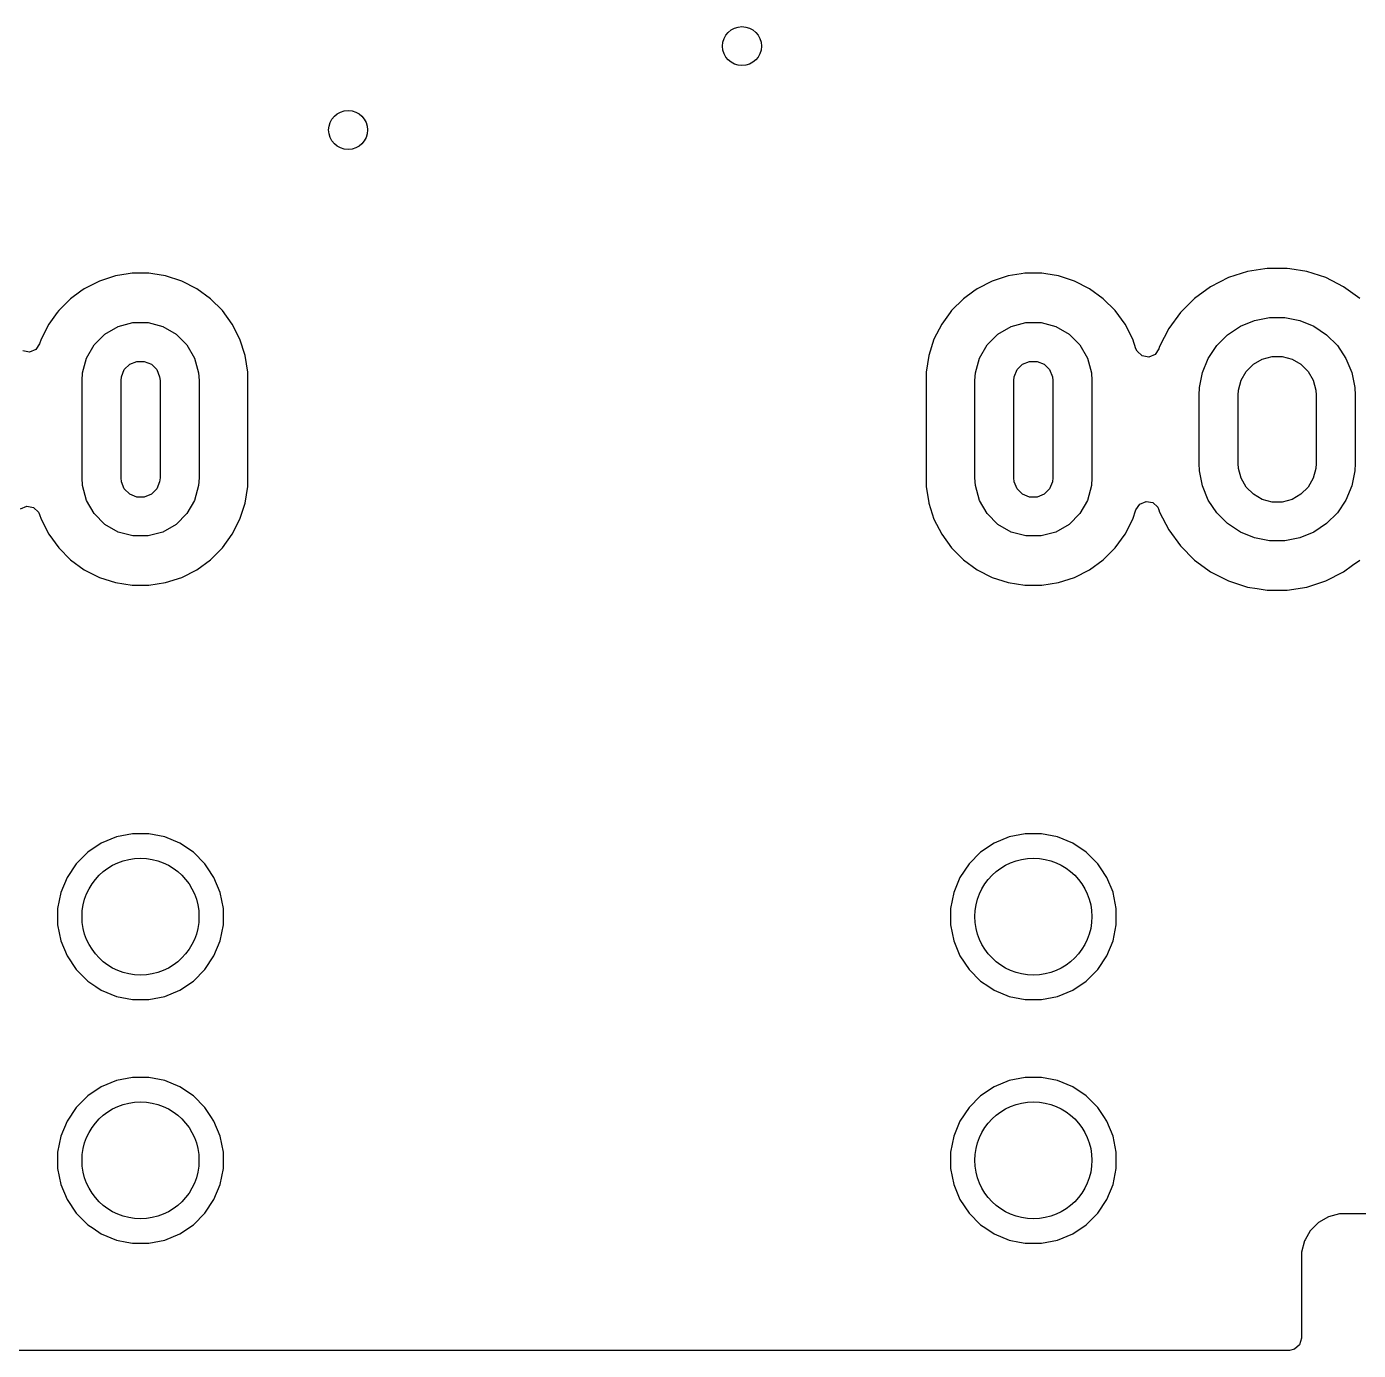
# Model space of a CAD drawing. Extents: x 1.91 to 4.47, y -4.27 to -2.07.
# Drawn here: x 2.747 to 3.285, y -4.27 to -3.735 of the extents above; entities that cross this region are included whole.
import ezdxf

# ---------------------------------------------------------------- set-up
doc = ezdxf.new("R2010")
doc.units = 0
doc.header["$MEASUREMENT"] = 0
doc.layers.add('BLACK', color=7, linetype='CONTINUOUS')

msp = doc.modelspace()

# ---------------------------------------------------------------- linework, layer by layer
at = {"layer": 'BLACK', "linetype": 'CONTINUOUS'}
for p, q in [((2.78794, -3.83487), (2.78277, -3.83569)), ((2.7895, -3.83463), (2.78794, -3.83487)), ((2.79632, -3.83463), (2.7895, -3.83463)), ((2.79788, -3.83487), (2.79632, -3.83463)), ((2.80306, -3.83569), (2.79788, -3.83487)), ((3.14857, -3.83487), (3.1434, -3.83569)), ((3.15013, -3.83463), (3.14857, -3.83487)), ((3.15695, -3.83463), (3.15013, -3.83463)), ((3.15851, -3.83487), (3.15695, -3.83463)), ((3.16369, -3.83569), (3.15851, -3.83487)), ((3.23998, -3.83392), (3.23231, -3.83641)), ((3.24698, -3.83281), (3.23998, -3.83392)), ((3.24794, -3.83266), (3.24698, -3.83281)), ((3.256, -3.83266), (3.24794, -3.83266)), ((3.25709, -3.83283), (3.256, -3.83266)), ((3.26396, -3.83392), (3.25709, -3.83283)), ((3.27162, -3.83641), (3.26396, -3.83392)), ((2.77628, -3.8378), (2.77021, -3.8409)), ((2.78277, -3.83569), (2.77628, -3.8378)), ((2.80955, -3.8378), (2.80306, -3.83569)), ((2.80306, -3.83569), (2.80306, -3.83569)), ((2.80306, -3.83569), (2.80306, -3.83569)), ((2.81562, -3.8409), (2.80955, -3.8378)), ((3.13691, -3.8378), (3.13084, -3.8409)), ((3.1434, -3.83569), (3.13691, -3.8378)), ((3.17017, -3.8378), (3.16369, -3.83569)), ((3.16369, -3.83569), (3.16369, -3.83569)), ((3.16369, -3.83569), (3.16369, -3.83569)), ((3.17625, -3.8409), (3.17017, -3.8378)), ((3.22513, -3.84007), (3.21861, -3.8448)), ((3.23231, -3.83641), (3.22513, -3.84007)), ((3.27656, -3.83892), (3.27162, -3.83641)), ((3.2788, -3.84007), (3.27656, -3.83892)), ((3.28532, -3.8448), (3.2788, -3.84007)), ((3.2788, -3.84007), (3.2788, -3.84007)), ((3.2788, -3.84007), (3.2788, -3.84007)), ((2.76469, -3.84491), (2.75987, -3.84973)), ((2.76884, -3.84189), (2.76469, -3.84491)), ((2.76469, -3.84491), (2.76469, -3.84491)), ((2.76469, -3.84491), (2.76469, -3.84491)), ((2.77021, -3.8409), (2.76884, -3.84189)), ((2.82114, -3.84491), (2.81562, -3.8409)), ((2.82596, -3.84973), (2.82114, -3.84491)), ((3.12532, -3.84491), (3.1205, -3.84973)), ((3.12947, -3.84189), (3.12532, -3.84491)), ((3.12532, -3.84491), (3.12532, -3.84491)), ((3.12532, -3.84491), (3.12532, -3.84491)), ((3.13084, -3.8409), (3.12947, -3.84189)), ((3.18177, -3.84491), (3.17625, -3.8409)), ((3.18659, -3.84973), (3.18177, -3.84491)), ((3.21861, -3.8448), (3.21291, -3.8505)), ((2.7593, -3.8505), (2.75586, -3.85524)), ((2.75987, -3.84973), (2.7593, -3.8505)), ((2.75987, -3.84973), (2.75987, -3.84973)), ((2.75987, -3.84973), (2.75987, -3.84973)), ((2.82997, -3.85524), (2.82596, -3.84973)), ((3.11993, -3.8505), (3.11649, -3.85524)), ((3.1205, -3.84973), (3.11993, -3.8505)), ((3.1205, -3.84973), (3.1205, -3.84973)), ((3.1205, -3.84973), (3.1205, -3.84973)), ((3.1906, -3.85524), (3.18659, -3.84973)), ((3.21291, -3.8505), (3.20818, -3.85702)), ((2.75586, -3.85524), (2.75276, -3.86132)), ((2.77853, -3.85921), (2.78387, -3.85613)), ((2.78387, -3.85613), (2.78983, -3.85453)), ((2.78983, -3.85453), (2.796, -3.85453)), ((2.796, -3.85453), (2.80195, -3.85613)), ((2.80195, -3.85613), (2.80729, -3.85921)), ((2.83307, -3.86132), (2.82997, -3.85524)), ((3.11649, -3.85524), (3.11339, -3.86132)), ((3.13916, -3.85921), (3.1445, -3.85613)), ((3.1445, -3.85613), (3.15046, -3.85453)), ((3.15046, -3.85453), (3.15663, -3.85453)), ((3.15663, -3.85453), (3.16258, -3.85613)), ((3.16258, -3.85613), (3.16792, -3.85921)), ((3.1937, -3.86132), (3.1906, -3.85524)), ((3.23199, -3.85951), (3.23712, -3.85608)), ((3.23712, -3.85608), (3.24283, -3.85372)), ((3.24283, -3.85372), (3.24888, -3.85251)), ((3.24888, -3.85251), (3.25506, -3.85251)), ((3.25506, -3.85251), (3.26111, -3.85372)), ((3.26111, -3.85372), (3.26682, -3.85608)), ((3.26682, -3.85608), (3.27195, -3.85951)), ((2.75276, -3.86132), (2.75216, -3.86316)), ((2.77417, -3.86357), (2.77853, -3.85921)), ((2.80729, -3.85921), (2.81165, -3.86357)), ((2.83517, -3.86781), (2.83307, -3.86132)), ((3.11339, -3.86132), (3.11128, -3.86781)), ((3.1348, -3.86357), (3.13916, -3.85921)), ((3.16792, -3.85921), (3.17228, -3.86357)), ((3.19493, -3.86513), (3.1937, -3.86132)), ((3.20818, -3.85702), (3.20452, -3.8642)), ((3.22762, -3.86388), (3.23199, -3.85951)), ((3.27195, -3.85951), (3.27632, -3.86388)), ((2.74808, -3.8665), (2.74537, -3.86603)), ((2.75061, -3.86543), (2.74808, -3.8665)), ((2.75216, -3.86316), (2.75061, -3.86543)), ((2.77109, -3.86891), (2.77417, -3.86357)), ((2.81165, -3.86357), (2.81474, -3.86891)), ((3.13172, -3.86891), (3.1348, -3.86357)), ((3.17228, -3.86357), (3.17537, -3.86891)), ((3.19539, -3.86614), (3.19493, -3.86513)), ((3.19742, -3.868), (3.19539, -3.86614)), ((3.20422, -3.86513), (3.20267, -3.8674)), ((3.20452, -3.8642), (3.20422, -3.86513)), ((3.22419, -3.86901), (3.22762, -3.86388)), ((3.27632, -3.86388), (3.27975, -3.86901)), ((2.76949, -3.87487), (2.77109, -3.86891)), ((2.78637, -3.87358), (2.78854, -3.87141)), ((2.78854, -3.87141), (2.79138, -3.87023)), ((2.79138, -3.87023), (2.79445, -3.87023)), ((2.79445, -3.87023), (2.79729, -3.87141)), ((2.79729, -3.87141), (2.79946, -3.87358)), ((2.81474, -3.86891), (2.81633, -3.87487)), ((2.83624, -3.87454), (2.83517, -3.86781)), ((3.11128, -3.86781), (3.11022, -3.87454)), ((3.13012, -3.87487), (3.13172, -3.86891)), ((3.147, -3.87358), (3.14917, -3.87141)), ((3.14917, -3.87141), (3.15201, -3.87023)), ((3.15201, -3.87023), (3.15508, -3.87023)), ((3.15508, -3.87023), (3.15792, -3.87141)), ((3.15792, -3.87141), (3.16009, -3.87358)), ((3.17537, -3.86891), (3.17696, -3.87487)), ((3.20013, -3.86847), (3.19742, -3.868)), ((3.20267, -3.8674), (3.20013, -3.86847)), ((3.22183, -3.87472), (3.22419, -3.86901)), ((3.23947, -3.87427), (3.24238, -3.87136)), ((3.24238, -3.87136), (3.24594, -3.86931)), ((3.24594, -3.86931), (3.24991, -3.86824)), ((3.24991, -3.86824), (3.25402, -3.86824)), ((3.25402, -3.86824), (3.25799, -3.86931)), ((3.25799, -3.86931), (3.26156, -3.87136)), ((3.26156, -3.87136), (3.26446, -3.87427)), ((3.27975, -3.86901), (3.28211, -3.87472)), ((2.76929, -3.87795), (2.76949, -3.87487)), ((2.76929, -3.91732), (2.76929, -3.87795)), ((2.78504, -3.87795), (2.78519, -3.87642)), ((2.78504, -3.91732), (2.78504, -3.87795)), ((2.78519, -3.87642), (2.78637, -3.87358)), ((2.79946, -3.87358), (2.80064, -3.87642)), ((2.80064, -3.87642), (2.80079, -3.87795)), ((2.80079, -3.87795), (2.80079, -3.91732)), ((2.81633, -3.87487), (2.81654, -3.87795)), ((2.81654, -3.87795), (2.81654, -3.91732)), ((2.83624, -3.92073), (2.83624, -3.87454)), ((3.11022, -3.87454), (3.11022, -3.92073)), ((3.12992, -3.87795), (3.13012, -3.87487)), ((3.12992, -3.91732), (3.12992, -3.87795)), ((3.14567, -3.87795), (3.14582, -3.87642)), ((3.14567, -3.91732), (3.14567, -3.87795)), ((3.14582, -3.87642), (3.147, -3.87358)), ((3.16009, -3.87358), (3.16127, -3.87642)), ((3.16127, -3.87642), (3.16142, -3.87795)), ((3.16142, -3.87795), (3.16142, -3.91732)), ((3.17696, -3.87487), (3.17717, -3.87795)), ((3.17717, -3.87795), (3.17717, -3.91732)), ((3.22062, -3.88077), (3.22183, -3.87472)), ((3.23636, -3.8818), (3.23742, -3.87783)), ((3.23742, -3.87783), (3.23947, -3.87427)), ((3.26446, -3.87427), (3.26652, -3.87783)), ((3.26652, -3.87783), (3.26758, -3.8818)), ((3.28211, -3.87472), (3.28331, -3.88077)), ((3.22047, -3.88386), (3.22062, -3.88077)), ((3.23622, -3.88386), (3.23636, -3.8818)), ((3.26758, -3.8818), (3.26772, -3.88386)), ((3.28331, -3.88077), (3.28346, -3.88386)), ((3.22047, -3.91142), (3.22047, -3.88386)), ((3.23622, -3.91142), (3.23622, -3.88386)), ((3.26772, -3.88386), (3.26772, -3.91142)), ((3.28346, -3.88386), (3.28346, -3.91142)), ((3.22062, -3.9145), (3.22047, -3.91142)), ((3.22183, -3.92056), (3.22062, -3.9145)), ((3.23636, -3.91347), (3.23622, -3.91142)), ((3.23742, -3.91744), (3.23636, -3.91347)), ((3.26758, -3.91347), (3.26652, -3.91744)), ((3.26772, -3.91142), (3.26758, -3.91347)), ((3.28331, -3.9145), (3.28211, -3.92056)), ((3.28346, -3.91142), (3.28331, -3.9145)), ((2.76949, -3.92041), (2.76929, -3.91732)), ((2.77109, -3.92636), (2.76949, -3.92041)), ((2.78519, -3.91886), (2.78504, -3.91732)), ((2.78637, -3.9217), (2.78519, -3.91886)), ((2.80064, -3.91886), (2.79946, -3.9217)), ((2.80079, -3.91732), (2.80064, -3.91886)), ((2.81633, -3.92041), (2.81474, -3.92636)), ((2.81654, -3.91732), (2.81633, -3.92041)), ((2.83517, -3.92747), (2.83624, -3.92073)), ((3.11022, -3.92073), (3.11126, -3.92731)), ((3.13012, -3.92041), (3.12992, -3.91732)), ((3.13172, -3.92636), (3.13012, -3.92041)), ((3.14582, -3.91886), (3.14567, -3.91732)), ((3.147, -3.9217), (3.14582, -3.91886)), ((3.16127, -3.91886), (3.16009, -3.9217)), ((3.16142, -3.91732), (3.16127, -3.91886)), ((3.17696, -3.92041), (3.17537, -3.92636)), ((3.17717, -3.91732), (3.17696, -3.92041)), ((3.22419, -3.92626), (3.22183, -3.92056)), ((3.23947, -3.921), (3.23742, -3.91744)), ((3.24238, -3.92391), (3.23947, -3.921)), ((3.26446, -3.921), (3.26156, -3.92391)), ((3.26652, -3.91744), (3.26446, -3.921)), ((3.28211, -3.92056), (3.27975, -3.92626)), ((2.77417, -3.9317), (2.77109, -3.92636)), ((2.78854, -3.92387), (2.78637, -3.9217)), ((2.79138, -3.92505), (2.78854, -3.92387)), ((2.79445, -3.92505), (2.79138, -3.92505)), ((2.79729, -3.92387), (2.79445, -3.92505)), ((2.79946, -3.9217), (2.79729, -3.92387)), ((2.81474, -3.92636), (2.81165, -3.9317)), ((3.1348, -3.9317), (3.13172, -3.92636)), ((3.14917, -3.92387), (3.147, -3.9217)), ((3.15201, -3.92505), (3.14917, -3.92387)), ((3.15508, -3.92505), (3.15201, -3.92505)), ((3.15792, -3.92387), (3.15508, -3.92505)), ((3.16009, -3.9217), (3.15792, -3.92387)), ((3.17537, -3.92636), (3.17228, -3.9317)), ((3.22762, -3.9314), (3.22419, -3.92626)), ((3.24594, -3.92597), (3.24238, -3.92391)), ((3.24991, -3.92703), (3.24594, -3.92597)), ((3.25799, -3.92597), (3.25402, -3.92703)), ((3.26156, -3.92391), (3.25799, -3.92597)), ((3.27975, -3.92626), (3.27632, -3.9314)), ((2.74443, -3.92985), (2.74696, -3.92877)), ((2.74696, -3.92877), (2.74967, -3.92924)), ((2.74967, -3.92924), (2.7517, -3.9311)), ((2.7517, -3.9311), (2.75216, -3.93212)), ((2.77853, -3.93606), (2.77417, -3.9317)), ((2.81165, -3.9317), (2.80729, -3.93606)), ((2.83307, -3.93395), (2.83517, -3.92747)), ((3.11126, -3.92731), (3.11128, -3.92747)), ((3.11128, -3.92747), (3.11339, -3.93395)), ((3.13916, -3.93606), (3.1348, -3.9317)), ((3.17228, -3.9317), (3.16792, -3.93606)), ((3.1937, -3.93395), (3.19493, -3.93015)), ((3.19493, -3.93015), (3.19649, -3.92788)), ((3.19649, -3.92788), (3.19902, -3.92681)), ((3.19902, -3.92681), (3.20173, -3.92728)), ((3.20173, -3.92728), (3.20376, -3.92914)), ((3.20376, -3.92914), (3.20422, -3.93015)), ((3.20422, -3.93015), (3.20452, -3.93107)), ((3.20452, -3.93107), (3.20818, -3.93825)), ((3.23199, -3.93576), (3.22762, -3.9314)), ((3.25402, -3.92703), (3.24991, -3.92703)), ((3.27632, -3.9314), (3.27195, -3.93576)), ((2.75216, -3.93212), (2.75276, -3.93395)), ((2.75276, -3.93395), (2.75586, -3.94003)), ((2.78387, -3.93915), (2.77853, -3.93606)), ((2.80729, -3.93606), (2.80195, -3.93915)), ((2.82997, -3.94003), (2.83307, -3.93395)), ((3.11339, -3.93395), (3.11649, -3.94003)), ((3.1445, -3.93915), (3.13916, -3.93606)), ((3.16792, -3.93606), (3.16258, -3.93915)), ((3.1906, -3.94003), (3.1937, -3.93395)), ((3.23712, -3.93919), (3.23199, -3.93576)), ((3.27195, -3.93576), (3.26682, -3.93919)), ((2.75586, -3.94003), (2.75987, -3.94555)), ((2.78983, -3.94074), (2.78387, -3.93915)), ((2.796, -3.94074), (2.78983, -3.94074)), ((2.80195, -3.93915), (2.796, -3.94074)), ((2.82596, -3.94555), (2.82997, -3.94003)), ((3.11649, -3.94003), (3.1205, -3.94555)), ((3.15046, -3.94074), (3.1445, -3.93915)), ((3.15663, -3.94074), (3.15046, -3.94074)), ((3.16258, -3.93915), (3.15663, -3.94074)), ((3.18659, -3.94555), (3.1906, -3.94003)), ((3.20818, -3.93825), (3.21291, -3.94477)), ((3.24283, -3.94156), (3.23712, -3.93919)), ((3.24888, -3.94276), (3.24283, -3.94156)), ((3.26111, -3.94156), (3.25506, -3.94276)), ((3.26682, -3.93919), (3.26111, -3.94156)), ((2.75987, -3.94555), (2.76469, -3.95037)), ((2.82114, -3.95037), (2.82596, -3.94555)), ((3.1205, -3.94555), (3.12532, -3.95037)), ((3.18177, -3.95037), (3.18659, -3.94555)), ((3.21291, -3.94477), (3.21861, -3.95047)), ((3.25506, -3.94276), (3.24888, -3.94276)), ((2.76469, -3.95037), (2.77021, -3.95438)), ((2.81562, -3.95438), (2.82114, -3.95037)), ((3.12532, -3.95037), (3.13084, -3.95438)), ((3.17625, -3.95438), (3.18177, -3.95037)), ((3.21861, -3.95047), (3.22399, -3.95438)), ((3.2788, -3.95521), (3.28246, -3.95255)), ((3.28246, -3.95255), (3.28532, -3.95047)), ((2.77021, -3.95438), (2.77628, -3.95748)), ((2.77628, -3.95748), (2.78277, -3.95958)), ((2.80306, -3.95958), (2.80955, -3.95748)), ((2.80955, -3.95748), (2.81562, -3.95438)), ((3.13084, -3.95438), (3.13691, -3.95748)), ((3.13691, -3.95748), (3.1434, -3.95958)), ((3.16369, -3.95958), (3.17017, -3.95748)), ((3.17017, -3.95748), (3.17625, -3.95438)), ((3.22399, -3.95438), (3.22513, -3.95521)), ((3.22513, -3.95521), (3.22958, -3.95748)), ((3.22958, -3.95748), (3.23231, -3.95887)), ((3.27162, -3.95887), (3.2788, -3.95521)), ((2.78277, -3.95958), (2.7895, -3.96065)), ((2.7895, -3.96065), (2.7895, -3.96065)), ((2.7895, -3.96065), (2.79632, -3.96065)), ((2.79632, -3.96065), (2.80306, -3.95958)), ((2.79632, -3.96065), (2.79632, -3.96065)), ((3.1434, -3.95958), (3.15013, -3.96065)), ((3.15013, -3.96065), (3.15013, -3.96065)), ((3.15013, -3.96065), (3.15695, -3.96065)), ((3.15695, -3.96065), (3.16369, -3.95958)), ((3.15695, -3.96065), (3.15695, -3.96065)), ((3.23231, -3.95887), (3.23231, -3.95887)), ((3.23231, -3.95887), (3.23231, -3.95887)), ((3.23231, -3.95887), (3.23642, -3.9602)), ((3.23642, -3.9602), (3.23998, -3.96136)), ((3.23998, -3.96136), (3.24396, -3.96199)), ((3.24396, -3.96199), (3.24794, -3.96262)), ((3.24794, -3.96262), (3.24794, -3.96262)), ((3.24794, -3.96262), (3.256, -3.96262)), ((3.256, -3.96262), (3.26396, -3.96136)), ((3.256, -3.96262), (3.256, -3.96262)), ((3.26396, -3.96136), (3.27162, -3.95887)), ((2.77705, -4.06481), (2.77157, -4.06848)), ((2.78315, -4.06229), (2.77705, -4.06481)), ((2.78962, -4.061), (2.78315, -4.06229)), ((2.78315, -4.06229), (2.78315, -4.06229)), ((2.79621, -4.061), (2.78962, -4.061)), ((2.78962, -4.061), (2.78962, -4.061)), ((2.80268, -4.06229), (2.79621, -4.061)), ((2.79621, -4.061), (2.79621, -4.061)), ((2.80877, -4.06481), (2.80268, -4.06229)), ((2.80268, -4.06229), (2.80268, -4.06229)), ((2.81426, -4.06848), (2.80877, -4.06481)), ((3.13768, -4.06481), (3.1322, -4.06848)), ((3.14378, -4.06229), (3.13768, -4.06481)), ((3.15025, -4.061), (3.14378, -4.06229)), ((3.14378, -4.06229), (3.14378, -4.06229)), ((3.15684, -4.061), (3.15025, -4.061)), ((3.15025, -4.061), (3.15025, -4.061)), ((3.16331, -4.06229), (3.15684, -4.061)), ((3.15684, -4.061), (3.15684, -4.061)), ((3.1694, -4.06481), (3.16331, -4.06229)), ((3.16331, -4.06229), (3.16331, -4.06229)), ((3.17489, -4.06848), (3.1694, -4.06481)), ((2.77157, -4.06848), (2.7669, -4.07314)), ((2.81892, -4.07314), (2.81426, -4.06848)), ((3.1322, -4.06848), (3.12753, -4.07314)), ((3.17955, -4.07314), (3.17489, -4.06848)), ((2.7669, -4.07314), (2.76324, -4.07863)), ((2.81998, -4.07472), (2.81892, -4.07314)), ((2.82259, -4.07863), (2.81998, -4.07472)), ((3.12753, -4.07314), (3.12387, -4.07863)), ((3.18061, -4.07472), (3.17955, -4.07314)), ((3.18322, -4.07863), (3.18061, -4.07472)), ((2.76324, -4.07863), (2.76072, -4.08472)), ((2.82511, -4.08472), (2.82259, -4.07863)), ((3.12387, -4.07863), (3.12135, -4.08472)), ((3.18571, -4.08465), (3.18322, -4.07863)), ((2.76072, -4.08472), (2.75943, -4.09119)), ((2.76072, -4.08472), (2.76072, -4.08472)), ((2.8264, -4.09119), (2.82511, -4.08472)), ((3.12135, -4.08472), (3.12006, -4.09119)), ((3.12135, -4.08472), (3.12135, -4.08472)), ((3.18574, -4.08472), (3.18571, -4.08465)), ((3.18703, -4.09119), (3.18574, -4.08472)), ((2.75943, -4.09119), (2.75943, -4.09779)), ((2.8264, -4.09779), (2.8264, -4.09119)), ((2.8264, -4.09119), (2.8264, -4.09119)), ((3.12006, -4.09119), (3.12006, -4.09779)), ((3.18703, -4.09292), (3.18703, -4.09119)), ((3.18703, -4.09779), (3.18703, -4.09292)), ((2.75943, -4.09779), (2.76072, -4.10425)), ((2.82511, -4.10426), (2.8264, -4.09779)), ((3.12006, -4.09779), (3.12135, -4.10425)), ((3.18574, -4.10426), (3.18703, -4.09779)), ((2.76072, -4.10425), (2.76072, -4.10426)), ((2.76072, -4.10426), (2.76324, -4.11035)), ((2.82259, -4.11035), (2.82511, -4.10426)), ((3.12135, -4.10425), (3.12135, -4.10426)), ((3.12135, -4.10426), (3.12387, -4.11035)), ((3.18322, -4.11035), (3.18571, -4.10433)), ((3.18571, -4.10433), (3.18574, -4.10426)), ((2.76324, -4.11035), (2.7669, -4.11583)), ((2.81892, -4.11583), (2.82259, -4.11035)), ((3.12387, -4.11035), (3.12753, -4.11583)), ((3.17955, -4.11583), (3.18322, -4.11035)), ((2.7669, -4.11583), (2.77157, -4.1205)), ((2.81426, -4.1205), (2.81892, -4.11583)), ((3.12753, -4.11583), (3.1322, -4.1205)), ((3.17489, -4.1205), (3.17955, -4.11583)), ((2.77157, -4.1205), (2.77487, -4.1227)), ((2.77487, -4.1227), (2.77705, -4.12416)), ((2.77705, -4.12416), (2.78315, -4.12669)), ((2.80268, -4.12669), (2.80877, -4.12416)), ((2.80877, -4.12416), (2.81426, -4.1205)), ((3.1322, -4.1205), (3.1355, -4.1227)), ((3.1355, -4.1227), (3.13768, -4.12416)), ((3.13768, -4.12416), (3.14378, -4.12669)), ((3.16331, -4.12669), (3.1694, -4.12416)), ((3.1694, -4.12416), (3.17489, -4.1205)), ((2.78315, -4.12669), (2.78962, -4.12797)), ((2.78962, -4.12797), (2.78962, -4.12797)), ((2.78962, -4.12797), (2.78962, -4.12797)), ((2.78962, -4.12797), (2.79621, -4.12797)), ((2.79621, -4.12797), (2.80268, -4.12669)), ((2.79621, -4.12797), (2.79621, -4.12797)), ((3.14378, -4.12669), (3.15025, -4.12797)), ((3.15025, -4.12797), (3.15025, -4.12797)), ((3.15025, -4.12797), (3.15025, -4.12797)), ((3.15025, -4.12797), (3.15684, -4.12797)), ((3.15684, -4.12797), (3.16331, -4.12669)), ((3.15684, -4.12797), (3.15684, -4.12797)), ((2.78315, -4.16072), (2.77705, -4.16324)), ((2.78962, -4.15943), (2.78315, -4.16072)), ((2.78315, -4.16072), (2.78315, -4.16072)), ((2.79621, -4.15943), (2.78962, -4.15943)), ((2.78962, -4.15943), (2.78962, -4.15943)), ((2.80268, -4.16072), (2.79621, -4.15943)), ((2.79621, -4.15943), (2.79621, -4.15943)), ((2.80877, -4.16324), (2.80268, -4.16072)), ((2.80268, -4.16072), (2.80268, -4.16072)), ((3.14378, -4.16072), (3.13768, -4.16324)), ((3.15025, -4.15943), (3.14378, -4.16072)), ((3.14378, -4.16072), (3.14378, -4.16072)), ((3.15684, -4.15943), (3.15025, -4.15943)), ((3.15025, -4.15943), (3.15025, -4.15943)), ((3.16331, -4.16072), (3.15684, -4.15943)), ((3.15684, -4.15943), (3.15684, -4.15943)), ((3.1694, -4.16324), (3.16331, -4.16072)), ((3.16331, -4.16072), (3.16331, -4.16072)), ((2.77157, -4.1669), (2.7669, -4.17157)), ((2.77705, -4.16324), (2.77157, -4.1669)), ((2.81426, -4.1669), (2.80877, -4.16324)), ((2.81892, -4.17157), (2.81426, -4.1669)), ((3.1322, -4.1669), (3.12753, -4.17157)), ((3.13768, -4.16324), (3.1322, -4.1669)), ((3.17489, -4.1669), (3.1694, -4.16324)), ((3.17955, -4.17157), (3.17489, -4.1669)), ((2.7669, -4.17157), (2.76324, -4.17705)), ((2.82136, -4.17522), (2.81892, -4.17157)), ((3.12753, -4.17157), (3.12387, -4.17705)), ((3.18199, -4.17522), (3.17955, -4.17157)), ((2.76324, -4.17705), (2.76072, -4.18315)), ((2.82259, -4.17705), (2.82136, -4.17522)), ((2.82511, -4.18315), (2.82259, -4.17705)), ((3.12387, -4.17705), (3.12135, -4.18315)), ((3.18322, -4.17705), (3.18199, -4.17522)), ((3.18574, -4.18315), (3.18322, -4.17705)), ((2.76072, -4.18315), (2.75943, -4.18962)), ((2.76072, -4.18315), (2.76072, -4.18315)), ((2.8264, -4.18962), (2.82511, -4.18315)), ((3.12135, -4.18315), (3.12006, -4.18962)), ((3.12135, -4.18315), (3.12135, -4.18315)), ((3.18703, -4.18962), (3.18574, -4.18315)), ((2.75943, -4.18962), (2.75943, -4.19621)), ((2.8264, -4.19621), (2.8264, -4.18962)), ((2.8264, -4.18962), (2.8264, -4.18962)), ((3.12006, -4.18962), (3.12006, -4.19621)), ((3.18703, -4.19621), (3.18703, -4.18962)), ((3.18703, -4.18962), (3.18703, -4.18962)), ((2.75943, -4.19621), (2.76072, -4.20268)), ((2.82511, -4.20268), (2.8264, -4.19621)), ((3.12006, -4.19621), (3.12135, -4.20268)), ((3.18574, -4.20268), (3.18703, -4.19621)), ((2.76072, -4.20268), (2.76072, -4.20268)), ((2.76072, -4.20268), (2.76324, -4.20877)), ((2.82259, -4.20877), (2.82511, -4.20268)), ((3.12135, -4.20268), (3.12135, -4.20268)), ((3.12135, -4.20268), (3.12387, -4.20877)), ((3.18322, -4.20877), (3.18574, -4.20268)), ((2.76324, -4.20877), (2.7669, -4.21426)), ((2.81892, -4.21426), (2.82259, -4.20877)), ((3.12387, -4.20877), (3.12753, -4.21426)), ((3.17955, -4.21426), (3.18322, -4.20877)), ((2.7669, -4.21426), (2.77157, -4.21892)), ((2.81426, -4.21892), (2.81892, -4.21426)), ((3.12753, -4.21426), (3.1322, -4.21892)), ((3.17489, -4.21892), (3.17955, -4.21426)), ((3.27268, -4.21576), (3.26864, -4.21809)), ((3.27719, -4.21455), (3.27268, -4.21576)), ((3.27268, -4.21576), (3.27268, -4.21576)), ((3.27268, -4.21576), (3.27268, -4.21576)), ((3.27953, -4.21455), (3.27719, -4.21455)), ((3.28017, -4.21455), (3.27953, -4.21455)), ((3.42208, -4.21455), (3.28017, -4.21455)), ((2.77157, -4.21892), (2.77373, -4.22037)), ((2.77373, -4.22037), (2.77705, -4.22259)), ((2.80877, -4.22259), (2.81426, -4.21892)), ((3.1322, -4.21892), (3.13436, -4.22037)), ((3.13436, -4.22037), (3.13768, -4.22259)), ((3.1694, -4.22259), (3.17489, -4.21892)), ((3.26534, -4.22139), (3.26324, -4.22502)), ((3.26864, -4.21809), (3.26534, -4.22139)), ((3.26534, -4.22139), (3.26534, -4.22139)), ((3.26864, -4.21809), (3.26864, -4.21809)), ((2.77705, -4.22259), (2.78315, -4.22511)), ((2.78315, -4.22511), (2.78734, -4.22594)), ((2.78734, -4.22594), (2.78962, -4.2264)), ((2.78962, -4.2264), (2.78962, -4.2264)), ((2.78962, -4.2264), (2.78962, -4.2264)), ((2.78962, -4.2264), (2.79621, -4.2264)), ((2.79621, -4.2264), (2.80268, -4.22511)), ((2.79621, -4.2264), (2.79621, -4.2264)), ((2.80268, -4.22511), (2.80877, -4.22259)), ((3.13768, -4.22259), (3.14378, -4.22511)), ((3.14378, -4.22511), (3.14797, -4.22594)), ((3.14797, -4.22594), (3.15025, -4.2264)), ((3.15025, -4.2264), (3.15025, -4.2264)), ((3.15025, -4.2264), (3.15025, -4.2264)), ((3.15025, -4.2264), (3.15684, -4.2264)), ((3.15684, -4.2264), (3.16331, -4.22511)), ((3.15684, -4.2264), (3.15684, -4.2264)), ((3.16331, -4.22511), (3.1694, -4.22259)), ((3.263, -4.22544), (3.26179, -4.22995)), ((3.26324, -4.22502), (3.263, -4.22544)), ((3.26179, -4.22995), (3.26179, -4.22995)), ((3.26179, -4.22995), (3.26179, -4.26478)), ((3.26179, -4.26478), (3.26102, -4.26742)), ((3.25691, -4.26967), (2.68955, -4.26967)), ((3.25894, -4.26922), (3.25691, -4.26967)), ((3.26102, -4.26742), (3.25894, -4.26922))]:
    msp.add_line(p, q, dxfattribs=at)
at = {"layer": 'BLACK'}
for centre, radius in [((3.03583, -3.74291), 0.00787), ((2.87677, -3.77677), 0.00787), ((2.79291, -4.09449), 0.02362), ((3.15354, -4.09449), 0.02362), ((2.79291, -4.19291), 0.02362), ((3.15354, -4.19291), 0.02362)]:
    msp.add_circle(centre, radius, dxfattribs=at)

doc.saveas('drawing.dxf')
